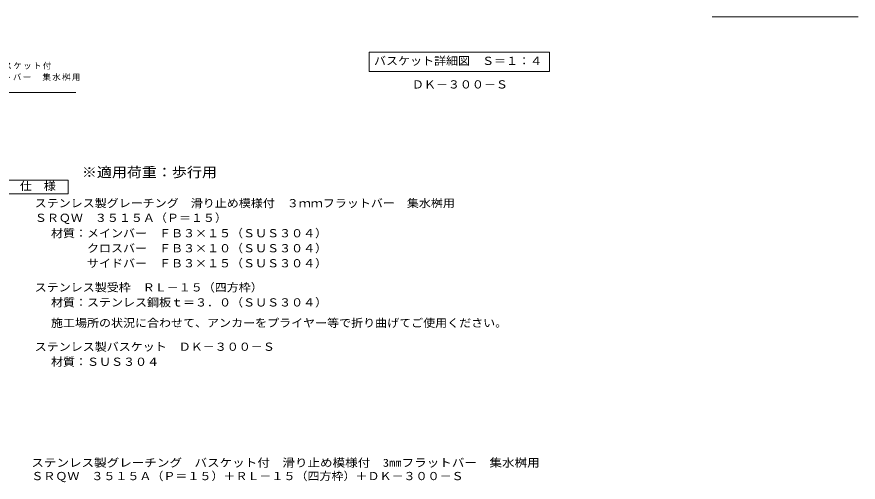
# Model space of a CAD drawing. Units: millimetres at full size, sheet at 1:4, with parts at other scales. Extents: x -838 to 1019, y -781 to 757.
# Drawn here: x -214 to 1019, y -781 to -99 of the extents above; entities that cross this region are included whole.
import ezdxf
from ezdxf.enums import TextEntityAlignment as Align

# ---------------------------------------------------------------- set-up
doc = ezdxf.new("R2010")
doc.units = ezdxf.units.MM
doc.header["$LTSCALE"] = 4
for name, color, linetype, lineweight in [('A-1', 3, 'Continuous', 9), ('A-5', 7, 'Continuous', 9), ('D-4', 7, 'Continuous', 9), ('D-5', 7, 'Continuous', 9), ('F-5_F-5ﾚｲﾔ', 7, 'Continuous', 9), ('F-7_F-7ﾚｲﾔ', 2, 'Continuous', 9)]:
    doc.layers.add(name, color=color, linetype=linetype, lineweight=lineweight)
doc.styles.add('ＭＳ ゴシック', font='')
doc.styles.get('ＭＳ ゴシック').set_extended_font_data('MS Gothic')

msp = doc.modelspace()

# ---------------------------------------------------------------- linework, layer by layer
at = {"layer": 'A-5'}
for p, q in [((302.393, -150.984), (566.793, -150.984)), ((566.793, -150.984), (566.793, -178.984))]:
    msp.add_line(p, q, dxfattribs=at)
msp.add_lwpolyline([(302.393, -150.984), (302.393, -178.984), (566.793, -178.984)], dxfattribs=at)
at = {"layer": 'D-5'}
for p, q in [((-436.622, -209.956), (-127.505, -209.956)), ((-138.713, -338.337), (-138.713, -358.337))]:
    msp.add_line(p, q, dxfattribs=at)
msp.add_lwpolyline([(-138.713, -358.337), (-228.713, -358.337), (-228.713, -338.337), (-138.713, -338.337)], dxfattribs=at)
at = {"layer": 'F-7_F-7ﾚｲﾔ', "color": 7}
msp.add_line((805.36, -98.984), (1019.36, -98.984), dxfattribs=at)

# ---------------------------------------------------------------- texts
at = {"layer": 'A-1', "color": 2, "style": 'ＭＳ ゴシック', "width": 1.1}
msp.add_text('ＤＫ－３００－Ｓ', height=11.73, dxfattribs=at).set_placement((365.061, -207.493), align=Align.BOTTOM_LEFT)
at = {"layer": 'A-5', "color": 2, "style": 'ＭＳ ゴシック', "width": 1.1}
msp.add_text('バスケット詳細図\u3000Ｓ＝１：４', height=11.73, dxfattribs=at).set_placement((309.593, -172.984), align=Align.BOTTOM_LEFT)
at = {"layer": 'D-4', "color": 2, "style": 'ＭＳ ゴシック', "width": 1.1}
for s, p in [('ステンレス製バスケット\u3000ＤＫ－３００－Ｓ', (-187.877, -591.805)), ('材質：ＳＵＳ３０４', (-163.992, -613.805))]:
    msp.add_text(s, height=11.73, dxfattribs=at).set_placement(p, align=Align.BOTTOM_LEFT)
at = {"layer": 'D-5', "color": 3, "style": 'ＭＳ ゴシック', "width": 1.1}
msp.add_text('※適用荷重：歩行用', height=14.66, dxfattribs=at).set_placement((-118.713, -338.337), align=Align.BOTTOM_LEFT)
at = {"layer": 'D-5', "color": 2, "style": 'ＭＳ ゴシック', "width": 1.1}
for s, p in [('仕\u3000様', (-209.713, -356.337)), ('ステンレス製グレーチング\u3000滑り止め模様付\u3000３ｍｍフラットバー\u3000集水桝用', (-187.877, -381.506)), ('ＳＲＱＷ\u3000３５１５Ａ（Ｐ＝１５）', (-187.676, -402.961)), ('材質：メインバー\u3000ＦＢ３×１５（ＳＵＳ３０４）', (-163.992, -425.506)), ('\u3000\u3000\u3000クロスバー\u3000ＦＢ３×１０（ＳＵＳ３０４）', (-163.992, -447.506)), ('\u3000\u3000\u3000サイドバー\u3000ＦＢ３×１５（ＳＵＳ３０４）', (-163.992, -469.506)), ('ステンレス製受枠\u3000ＲＬ－１５（四方枠）', (-187.877, -504.857)), ('材質：ステンレス鋼板ｔ＝３．０（ＳＵＳ３０４）', (-163.992, -526.857)), ('施工場所の状況に合わせて、アンカーをプライヤー等で折り曲げてご使用ください。', (-163.992, -556.891))]:
    msp.add_text(s, height=11.73, dxfattribs=at).set_placement(p, align=Align.BOTTOM_LEFT)
at = {"layer": 'D-5', "char_height": 8.798, "attachment_point": 7, "style": 'ＭＳ ゴシック'}
for s, insert in [('\\T1.17;ステンレス製グレーチング\u3000バスケット付', (-435.297, -176.088)), ('\\T1.17;滑り止め模様付\u3000３ｍｍフラットバー\u3000集水桝用', (-435.918, -192.751))]:
    msp.add_mtext(s, dxfattribs=dict(at, insert=insert))
at = {"layer": 'F-5_F-5ﾚｲﾔ', "color": 2, "style": 'ＭＳ ゴシック'}
for s, width, p in [('ステンレス製グレーチング\u3000バスケット付\u3000滑り止め模様付\u30003㎜フラットバー\u3000集水桝用', 1.15, (-192.756, -761.699)), ('ＳＲＱＷ\u3000３５１５Ａ（Ｐ＝１５）＋ＲＬ－１５（四方枠）＋ＤＫ－３００－Ｓ', 1.1, (-192.756, -781.273))]:
    msp.add_text(s, height=11.73, dxfattribs=dict(at, width=width)).set_placement(p, align=Align.BOTTOM_LEFT)

doc.saveas('drawing.dxf')
